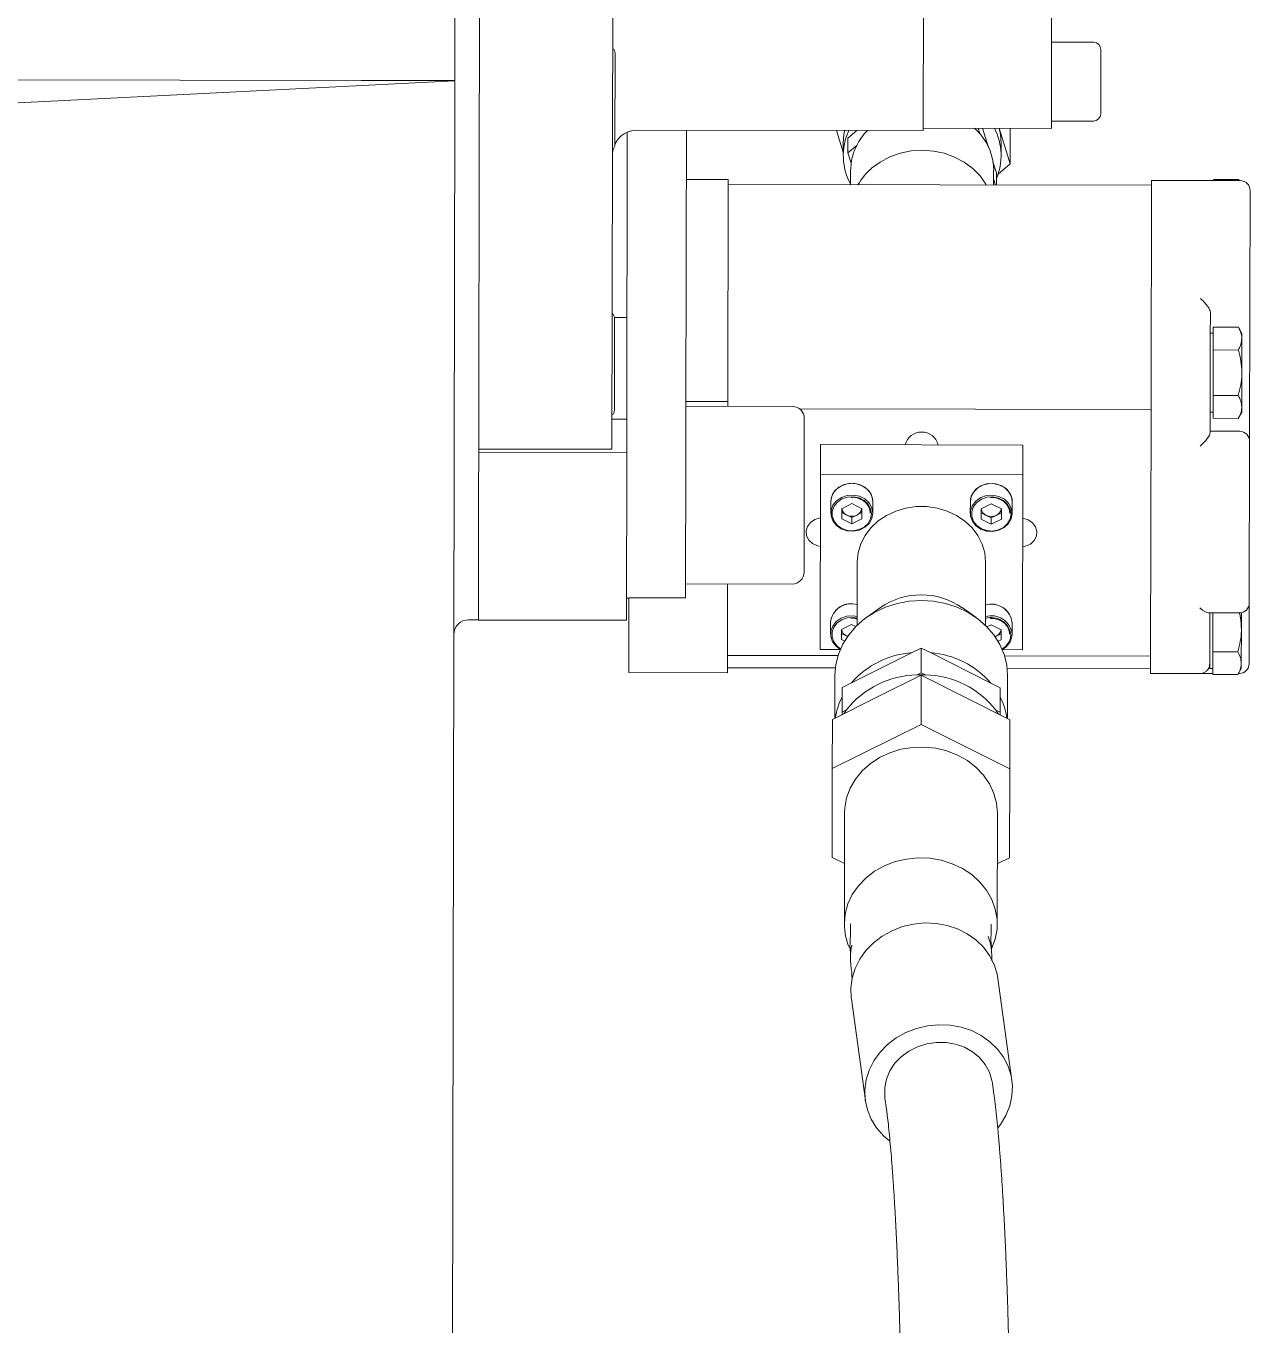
# Model space of a CAD drawing. Extents: x 766778 to 845620, y 133762 to 209800.
# Drawn here: x 788442.4 to 788690.6, y 190081.8 to 190345.3 of the extents above; entities that cross this region are included whole.
import ezdxf

# ---------------------------------------------------------------- set-up
doc = ezdxf.new("R2010")
doc.units = 0
doc.header["$MEASUREMENT"] = 0
doc.layers.get('0').update_dxf_attribs({"color": 1, "linetype": 'CONTINUOUS'})

# ---------------------------------------------------------------- blocks, each defined once
blk = doc.blocks.new('fifui')
at = {"color": 252, "linetype": 'Continuous', "lineweight": 5}
for p, q in [((405280.09, -8502.53), (405280.09, -8749.87)), ((405343.09, -8565.14), (405343.09, -8685.14)), ((405369.09, -8565.64), (405369.09, -8684.64)), ((405248.09, -8625.14), (405248.09, -8675.14)), ((405253.09, -8625.14), (405253.09, -8773.76)), ((405377.59, -8667.14), (405369.09, -8667.14)), ((405280.59, -8669.54), (405280.59, -8688.14)), ((405379.09, -8668.64), (405379.09, -8681.64)), ((405058.09, -8685.14), (405248.09, -8675.18)), ((405153.5, -8675.14), (405229.14, -8675.14)), ((405248.09, -8675.14), (405229.14, -8675.14)), ((405248.09, -8675.14), (405248.09, -8675.18)), ((405248.09, -8679.93), (405248.09, -8989.94)), ((405369.09, -8683.14), (405377.59, -8683.14)), ((405283.09, -8685.56), (405283.09, -8706.53)), ((405285.09, -8685.14), (405343.09, -8685.14)), ((405295.09, -8708.93), (405295.09, -8685.14)), ((405326.89, -8689.52), (405325.54, -8685.14)), ((405326.89, -8687.69), (405327.03, -8685.88)), ((405327.03, -8685.88), (405327.17, -8685.14)), ((405329.64, -8685.14), (405327.84, -8686.7)), ((405343.09, -8684.64), (405369.09, -8684.64)), ((405354.56, -8685.73), (405354.23, -8684.64)), ((405356.35, -8688.51), (405355.15, -8684.64)), ((405358.5, -8684.64), (405358.76, -8685.88)), ((405358.51, -8684.64), (405360.74, -8691.84)), ((405358.76, -8685.88), (405358.89, -8687.69)), ((405360.74, -8684.64), (405360.74, -8691.84)), ((405326.89, -8687.69), (405326.89, -8690.19)), ((405327.84, -8689.69), (405327.84, -8686.7)), ((405329.61, -8688.16), (405327.84, -8689.69)), ((405358.89, -8690.19), (405358.89, -8687.69)), ((405280.09, -8690.14), (405280.19, -8689.16)), ((405280.19, -8689.16), (405280.23, -8689)), ((405327.84, -8689.69), (405328.48, -8691.79)), ((405334.37, -8691.52), (405336.31, -8690.49)), ((405336.31, -8690.49), (405338.41, -8689.73)), ((405338.41, -8689.73), (405340.63, -8689.27)), ((405340.63, -8689.27), (405342.89, -8689.12)), ((405342.89, -8689.12), (405345.16, -8689.27)), ((405345.16, -8689.27), (405347.38, -8689.73)), ((405347.38, -8689.73), (405349.48, -8690.49)), ((405349.48, -8690.49), (405351.42, -8691.52)), ((405328.4, -8692.96), (405328.39, -8693.19)), ((405328.39, -8693.19), (405328.39, -8696.14)), ((405328.48, -8691.79), (405328.4, -8692.96)), ((405332.64, -8692.8), (405334.37, -8691.52)), ((405351.42, -8691.52), (405353.15, -8692.8)), ((405353.15, -8692.8), (405354.63, -8694.3)), ((405357.95, -8693.69), (405357.25, -8691.42)), ((405357.39, -8696.14), (405357.39, -8693.19)), ((405357.95, -8696.14), (405357.95, -8693.69)), ((405360.74, -8691.84), (405358.29, -8693.96)), ((405303.59, -8695.14), (405295.09, -8695.14)), ((405303.59, -8695.14), (405303.59, -8740.14)), ((405389.39, -8696.14), (405303.59, -8696.14)), ((405354.63, -8694.3), (405355.81, -8695.98)), ((405355.81, -8695.98), (405355.91, -8696.14)), ((405357.78, -8696.14), (405357.39, -8694.88)), ((405399.39, -8695.14), (405389.39, -8695.14)), ((405389.39, -8695.14), (405389.39, -8738.4)), ((405399.55, -8695.14), (405399.39, -8695.14)), ((405407.39, -8695.15), (405399.41, -8695.15)), ((405399.62, -8695.15), (405399.55, -8695.14)), ((405401.99, -8695.15), (405401.99, -8694.93)), ((405401.99, -8694.93), (405407.08, -8694.93)), ((405407.21, -8695.15), (405407.08, -8694.93)), ((405407.08, -8694.93), (405407.18, -8695.19)), ((405407.39, -8695.15), (405407.39, -8695.15)), ((405409.39, -8697.15), (405409.39, -8720.13)), ((405283.09, -8706.53), (405283.09, -8723.16)), ((405295.09, -8745.4), (405295.09, -8708.93)), ((405409.39, -8720.13), (405409.39, -8748)), ((405401.39, -8721.86), (405401.39, -8726.91)), ((405280.58, -8723.16), (405283.09, -8723.16)), ((405280.59, -8723.34), (405280.59, -8741.94)), ((405283.09, -8726.85), (405283.09, -8723.16)), ((405401.99, -8727.2), (405401.99, -8724.9)), ((405401.99, -8724.9), (405407.08, -8724.9)), ((405407.79, -8726.13), (405407.08, -8724.9)), ((405283.09, -8743.75), (405283.09, -8726.85)), ((405401.99, -8726.13), (405401.39, -8726.13)), ((405401.39, -8727.2), (405401.39, -8726.91)), ((405401.39, -8738.67), (405401.39, -8727.2)), ((405401.99, -8729.51), (405401.99, -8727.2)), ((405407.79, -8727.2), (405407.79, -8726.13)), ((405407.79, -8734.13), (405407.79, -8727.2)), ((405401.99, -8734.13), (405401.99, -8729.51)), ((405401.99, -8729.51), (405407.08, -8729.51)), ((405401.99, -8738.75), (405401.99, -8734.13)), ((405407.79, -8741.06), (405407.79, -8734.13)), ((405389.39, -8740.32), (405389.39, -8738.4)), ((405401.39, -8740.57), (405401.39, -8738.67)), ((405303.59, -8740.14), (405295.09, -8740.14)), ((405316.69, -8741.13), (405295.09, -8741.13)), ((405303.59, -8740.14), (405303.59, -8740.42)), ((405303.59, -8741.13), (405303.59, -8740.42)), ((405303.59, -8740.42), (405303.59, -8740.42)), ((405389.39, -8740.32), (405389.39, -8740.42)), ((405389.39, -8741.62), (405389.39, -8740.42)), ((405401.39, -8740.57), (405401.39, -8746.27)), ((405401.99, -8738.75), (405407.08, -8738.75)), ((405401.99, -8741.06), (405401.99, -8738.75)), ((405401.99, -8743.37), (405401.99, -8741.06)), ((405407.79, -8741.06), (405407.79, -8742.13)), ((405283.09, -8743.75), (405280.09, -8743.75)), ((405283.09, -8743.75), (405283.09, -8750.51)), ((405389.39, -8741.62), (405318.15, -8741.62)), ((405319.09, -8743.53), (405319.09, -8774.73)), ((405389.39, -8741.62), (405389.39, -8791.62)), ((405401.39, -8742.13), (405401.99, -8742.13)), ((405401.99, -8743.37), (405407.08, -8743.37)), ((405407.08, -8743.37), (405407.79, -8742.13)), ((405295.09, -8745.4), (405295.09, -8753.12)), ((405407.39, -8746), (405401.39, -8746)), ((405322.39, -8748.86), (405322.39, -8754.85)), ((405322.39, -8748.86), (405363.39, -8748.86)), ((405363.39, -8748.86), (405363.39, -8754.85)), ((405409.39, -8748), (405409.39, -8780.84)), ((405280.09, -8749.87), (405253.09, -8749.87)), ((405283.09, -8750.51), (405253.09, -8750.51)), ((405283.09, -8750.51), (405283.09, -8784.52)), ((405295.09, -8753.12), (405295.09, -8776.82)), ((405322.39, -8754.85), (405363.39, -8754.85)), ((405322.39, -8790.37), (405322.39, -8754.85)), ((405327.2, -8756.93), (405326.1, -8757.48)), ((405327.81, -8756.77), (405326.63, -8757.17)), ((405328.43, -8756.69), (405327.2, -8756.93)), ((405329.07, -8756.69), (405327.81, -8756.77)), ((405329.7, -8756.77), (405328.43, -8756.69)), ((405330.3, -8756.93), (405329.07, -8756.69)), ((405330.88, -8757.17), (405329.7, -8756.77)), ((405331.4, -8757.48), (405330.3, -8756.93)), ((405355.48, -8756.93), (405354.39, -8757.48)), ((405356.09, -8756.77), (405354.91, -8757.17)), ((405356.72, -8756.69), (405355.48, -8756.93)), ((405357.35, -8756.69), (405356.09, -8756.77)), ((405357.98, -8756.77), (405356.72, -8756.69)), ((405358.59, -8756.93), (405357.35, -8756.69)), ((405359.16, -8757.17), (405357.98, -8756.77)), ((405359.69, -8757.48), (405358.59, -8756.93)), ((405363.39, -8754.85), (405363.39, -8790.37)), ((405324.69, -8759.27), (405324.5, -8760.36)), ((405324.92, -8758.76), (405324.55, -8759.81)), ((405325.24, -8758.29), (405324.69, -8759.27)), ((405325.64, -8757.85), (405324.92, -8758.76)), ((405326.1, -8757.48), (405325.24, -8758.29)), ((405326.63, -8757.17), (405325.64, -8757.85)), ((405325.64, -8760.23), (405326.63, -8759.54)), ((405326.63, -8759.54), (405327.81, -8759.14)), ((405327.86, -8759.48), (405326.75, -8759.86)), ((405327.81, -8759.14), (405329.07, -8759.06)), ((405329.05, -8759.4), (405327.86, -8759.48)), ((405330.21, -8759.63), (405329.05, -8759.4)), ((405329.07, -8759.06), (405330.3, -8759.3)), ((405331.25, -8760.15), (405330.21, -8759.63)), ((405330.3, -8759.3), (405331.4, -8759.85)), ((405331.87, -8757.85), (405330.88, -8757.17)), ((405332.26, -8758.29), (405331.4, -8757.48)), ((405332.58, -8758.76), (405331.87, -8757.85)), ((405332.81, -8759.27), (405332.26, -8758.29)), ((405332.95, -8759.81), (405332.58, -8758.76)), ((405333, -8760.36), (405332.81, -8759.27)), ((405352.98, -8759.27), (405352.79, -8760.36)), ((405353.21, -8758.76), (405352.83, -8759.81)), ((405353.53, -8758.29), (405352.98, -8759.27)), ((405353.92, -8757.85), (405353.21, -8758.76)), ((405354.39, -8757.48), (405353.53, -8758.29)), ((405354.91, -8757.17), (405353.92, -8757.85)), ((405353.92, -8760.23), (405354.91, -8759.54)), ((405354.91, -8759.54), (405356.09, -8759.14)), ((405356.15, -8759.48), (405355.04, -8759.86)), ((405356.09, -8759.14), (405357.35, -8759.06)), ((405357.34, -8759.4), (405356.15, -8759.48)), ((405358.5, -8759.63), (405357.34, -8759.4)), ((405357.35, -8759.06), (405358.59, -8759.3)), ((405359.53, -8760.15), (405358.5, -8759.63)), ((405358.59, -8759.3), (405359.69, -8759.85)), ((405360.15, -8757.85), (405359.16, -8757.17)), ((405360.55, -8758.29), (405359.69, -8757.48)), ((405360.87, -8758.76), (405360.15, -8757.85)), ((405361.1, -8759.27), (405360.55, -8758.29)), ((405361.24, -8759.81), (405360.87, -8758.76)), ((405361.29, -8760.36), (405361.1, -8759.27)), ((405324.55, -8759.81), (405324.5, -8760.36)), ((405324.5, -8760.36), (405324.5, -8762.73)), ((405324.5, -8760.36), (405324.5, -8760.36)), ((405324.55, -8762.18), (405324.92, -8761.13)), ((405324.55, -8763.28), (405324.55, -8762.18)), ((405325.15, -8761.35), (405324.8, -8762.34)), ((405324.8, -8762.34), (405324.8, -8763.37)), ((405324.92, -8761.13), (405325.64, -8760.23)), ((405325.82, -8760.5), (405325.15, -8761.35)), ((405326.75, -8759.86), (405325.82, -8760.5)), ((405328.75, -8760.81), (405326.71, -8761.84)), ((405326.71, -8761.84), (405326.71, -8763.88)), ((405328.75, -8760.81), (405330.79, -8761.84)), ((405330.79, -8763.88), (405330.79, -8761.84)), ((405332.06, -8760.9), (405331.25, -8760.15)), ((405331.4, -8759.85), (405332.26, -8760.66)), ((405332.57, -8761.84), (405332.06, -8760.9)), ((405332.26, -8760.66), (405332.81, -8761.65)), ((405332.75, -8762.86), (405332.57, -8761.84)), ((405332.81, -8761.65), (405333, -8762.73)), ((405333, -8760.36), (405332.95, -8759.81)), ((405333, -8762.73), (405333, -8760.36)), ((405335.78, -8763.18), (405337.67, -8762.3)), ((405337.67, -8762.3), (405339.7, -8761.69)), ((405339.7, -8761.69), (405341.82, -8761.39)), ((405341.82, -8761.39), (405343.97, -8761.39)), ((405343.97, -8761.39), (405346.09, -8761.69)), ((405346.09, -8761.69), (405348.12, -8762.3)), ((405348.12, -8762.3), (405350, -8763.18)), ((405352.83, -8759.81), (405352.79, -8760.36)), ((405352.79, -8760.36), (405352.79, -8762.73)), ((405352.79, -8760.36), (405352.79, -8760.36)), ((405352.83, -8762.18), (405353.21, -8761.13)), ((405352.83, -8763.28), (405352.83, -8762.18)), ((405353.43, -8761.35), (405353.08, -8762.34)), ((405353.08, -8762.34), (405353.08, -8763.37)), ((405353.21, -8761.13), (405353.92, -8760.23)), ((405354.1, -8760.5), (405353.43, -8761.35)), ((405355.04, -8759.86), (405354.1, -8760.5)), ((405357.04, -8760.81), (405354.99, -8761.84)), ((405354.99, -8761.84), (405354.99, -8763.88)), ((405357.04, -8760.81), (405359.08, -8761.84)), ((405359.08, -8763.88), (405359.08, -8761.84)), ((405360.34, -8760.9), (405359.53, -8760.15)), ((405359.69, -8759.85), (405360.55, -8760.66)), ((405360.86, -8761.84), (405360.34, -8760.9)), ((405360.55, -8760.66), (405361.1, -8761.65)), ((405361.04, -8762.86), (405360.86, -8761.84)), ((405361.1, -8761.65), (405361.29, -8762.73)), ((405361.29, -8760.36), (405361.24, -8759.81)), ((405361.29, -8762.73), (405361.29, -8760.36)), ((405320.39, -8764.62), (405319.78, -8765.43)), ((405321.28, -8764.03), (405320.39, -8764.62)), ((405322.33, -8763.71), (405321.28, -8764.03)), ((405322.39, -8763.7), (405322.33, -8763.71)), ((405324.92, -8764.33), (405324.55, -8763.28)), ((405324.8, -8763.37), (405325.15, -8764.36)), ((405325.64, -8765.24), (405324.92, -8764.33)), ((405325.15, -8764.36), (405325.82, -8765.21)), ((405327.73, -8763.14), (405326.71, -8762.63)), ((405328.75, -8764.9), (405326.71, -8763.88)), ((405328.75, -8763.65), (405327.73, -8763.14)), ((405329.77, -8763.14), (405328.75, -8763.65)), ((405328.75, -8763.65), (405328.75, -8764.9)), ((405330.79, -8763.88), (405328.75, -8764.9)), ((405330.79, -8762.63), (405329.77, -8763.14)), ((405331.25, -8765.57), (405332.06, -8764.81)), ((405332.26, -8764.81), (405331.4, -8765.61)), ((405332.06, -8764.81), (405332.57, -8763.88)), ((405332.81, -8763.82), (405332.26, -8764.81)), ((405332.57, -8763.88), (405332.75, -8762.86)), ((405332.64, -8765.69), (405334.09, -8764.32)), ((405333, -8762.73), (405332.81, -8763.82)), ((405334.09, -8764.32), (405335.78, -8763.18)), ((405350, -8763.18), (405351.7, -8764.32)), ((405351.7, -8764.32), (405353.15, -8765.69)), ((405353.21, -8764.33), (405352.83, -8763.28)), ((405353.08, -8763.37), (405353.43, -8764.36)), ((405353.92, -8765.24), (405353.21, -8764.33)), ((405353.43, -8764.36), (405354.1, -8765.21)), ((405356.02, -8763.14), (405354.99, -8762.63)), ((405357.04, -8764.9), (405354.99, -8763.88)), ((405357.04, -8763.65), (405356.02, -8763.14)), ((405358.06, -8763.14), (405357.04, -8763.65)), ((405357.04, -8763.65), (405357.04, -8764.9)), ((405359.08, -8763.88), (405357.04, -8764.9)), ((405359.08, -8762.63), (405358.06, -8763.14)), ((405359.53, -8765.57), (405360.34, -8764.81)), ((405360.55, -8764.81), (405359.69, -8765.61)), ((405360.34, -8764.81), (405360.86, -8763.88)), ((405361.1, -8763.82), (405360.55, -8764.81)), ((405360.86, -8763.88), (405361.04, -8762.86)), ((405361.29, -8762.73), (405361.1, -8763.82)), ((405363.45, -8763.71), (405363.39, -8763.7)), ((405364.51, -8764.03), (405363.45, -8763.71)), ((405365.4, -8764.62), (405364.51, -8764.03)), ((405366.01, -8765.43), (405365.4, -8764.62)), ((405319.78, -8765.43), (405319.51, -8766.37)), ((405319.51, -8766.37), (405319.6, -8767.34)), ((405319.6, -8767.34), (405320.05, -8768.23)), ((405326.63, -8765.92), (405325.64, -8765.24)), ((405325.82, -8765.21), (405326.75, -8765.86)), ((405327.81, -8766.32), (405326.63, -8765.92)), ((405326.75, -8765.86), (405327.86, -8766.24)), ((405329.07, -8766.4), (405327.81, -8766.32)), ((405327.86, -8766.24), (405329.05, -8766.31)), ((405329.05, -8766.31), (405330.21, -8766.08)), ((405330.3, -8766.16), (405329.07, -8766.4)), ((405330.21, -8766.08), (405331.25, -8765.57)), ((405331.4, -8765.61), (405330.3, -8766.16)), ((405330.6, -8768.95), (405331.46, -8767.25)), ((405331.46, -8767.25), (405332.64, -8765.69)), ((405353.15, -8765.69), (405354.33, -8767.25)), ((405354.91, -8765.92), (405353.92, -8765.24)), ((405354.1, -8765.21), (405355.04, -8765.86)), ((405354.33, -8767.25), (405355.19, -8768.95)), ((405356.09, -8766.32), (405354.91, -8765.92)), ((405355.04, -8765.86), (405356.15, -8766.24)), ((405357.35, -8766.4), (405356.09, -8766.32)), ((405356.15, -8766.24), (405357.34, -8766.31)), ((405357.34, -8766.31), (405358.5, -8766.08)), ((405358.59, -8766.16), (405357.35, -8766.4)), ((405358.5, -8766.08), (405359.53, -8765.57)), ((405359.69, -8765.61), (405358.59, -8766.16)), ((405365.74, -8768.23), (405366.19, -8767.34)), ((405366.28, -8766.37), (405366.01, -8765.43)), ((405366.19, -8767.34), (405366.28, -8766.37)), ((405320.05, -8768.23), (405320.81, -8768.94)), ((405320.81, -8768.94), (405321.79, -8769.4)), ((405321.79, -8769.4), (405322.39, -8769.53)), ((405330.07, -8770.76), (405330.6, -8768.95)), ((405355.19, -8768.95), (405355.72, -8770.76)), ((405363.39, -8769.53), (405364, -8769.4)), ((405364, -8769.4), (405364.98, -8768.94)), ((405364.98, -8768.94), (405365.74, -8768.23)), ((405329.89, -8772.61), (405330.07, -8770.76)), ((405329.89, -8772.61), (405329.89, -8785.44)), ((405355.72, -8770.76), (405355.89, -8772.61)), ((405355.89, -8785.44), (405355.89, -8772.61)), ((405253.09, -8773.76), (405253.09, -8777.5)), ((405253.09, -8784.52), (405253.09, -8777.5)), ((405295.09, -8776.82), (405295.09, -8779.87)), ((405295.09, -8777.13), (405316.69, -8777.13)), ((405303.59, -8777.13), (405303.59, -8791.62)), ((405283.09, -8780.05), (405283.59, -8780.05)), ((405283.59, -8779.97), (405295.09, -8779.97)), ((405283.59, -8779.97), (405283.59, -8789.26)), ((405295.09, -8779.97), (405295.09, -8779.87)), ((405340.4, -8780.58), (405337.96, -8781.04)), ((405342.89, -8780.43), (405340.4, -8780.58)), ((405345.38, -8780.58), (405342.89, -8780.43)), ((405347.82, -8781.04), (405345.38, -8780.58)), ((405409.39, -8780.84), (405409.39, -8793.12)), ((405333.43, -8782.83), (405331.43, -8784.13)), ((405334.6, -8781.86), (405331.77, -8783.88)), ((405335.62, -8781.8), (405333.43, -8782.83)), ((405337.96, -8781.04), (405335.62, -8781.8)), ((405350.16, -8781.8), (405347.82, -8781.04)), ((405352.36, -8782.83), (405350.16, -8781.8)), ((405354.01, -8783.88), (405351.19, -8781.86)), ((405354.35, -8784.13), (405352.36, -8782.83)), ((405401.13, -8782.84), (405407.39, -8782.84)), ((405401.39, -8782.84), (405401.39, -8788.26)), ((405401.99, -8786.11), (405401.99, -8782.84)), ((405407.79, -8786.11), (405407.79, -8782.8)), ((405251.09, -8784.52), (405253.09, -8784.52)), ((405283.09, -8784.52), (405253.09, -8784.52)), ((405253.09, -8784.55), (405253.09, -8784.52)), ((405283.09, -8784.55), (405253.09, -8784.55)), ((405283.09, -8784.52), (405283.09, -8784.55)), ((405324.5, -8784.86), (405324.5, -8787.23)), ((405324.55, -8786.69), (405324.92, -8785.64)), ((405325.15, -8785.86), (405324.8, -8786.84)), ((405324.92, -8785.64), (405325.64, -8784.73)), ((405325.82, -8785), (405325.15, -8785.86)), ((405325.64, -8784.73), (405326.63, -8784.05)), ((405326.75, -8784.36), (405325.82, -8785)), ((405326.63, -8784.05), (405327.81, -8783.65)), ((405328.75, -8785.32), (405326.71, -8786.34)), ((405327.86, -8783.98), (405326.75, -8784.36)), ((405327.81, -8783.65), (405329.07, -8783.56)), ((405329.05, -8783.9), (405327.86, -8783.98)), ((405329.67, -8785.66), (405328.17, -8787.39)), ((405328.75, -8785.32), (405329.59, -8785.74)), ((405329.89, -8784.04), (405329.05, -8783.9)), ((405329.07, -8783.56), (405329.89, -8783.69)), ((405331.43, -8784.13), (405329.67, -8785.66)), ((405356.12, -8785.66), (405354.35, -8784.13)), ((405357.62, -8787.39), (405356.12, -8785.66)), ((405357.04, -8785.32), (405356.2, -8785.74)), ((405357.04, -8785.32), (405359.08, -8786.34)), ((405361.29, -8787.23), (405361.29, -8784.86)), ((405401.99, -8790.73), (405401.99, -8786.11)), ((405407.79, -8793.04), (405407.79, -8786.11)), ((405324.55, -8787.78), (405324.55, -8786.69)), ((405324.92, -8788.83), (405324.55, -8787.78)), ((405324.8, -8786.84), (405324.8, -8787.88)), ((405324.8, -8787.88), (405325.15, -8788.86)), ((405326.71, -8786.34), (405326.71, -8788.38)), ((405327.73, -8787.64), (405326.71, -8787.13)), ((405327.31, -8788.68), (405326.71, -8788.38)), ((405328.17, -8787.39), (405326.98, -8789.29)), ((405327.92, -8787.74), (405327.73, -8787.64)), ((405327.73, -8787.64), (405327.93, -8787.73)), ((405358.81, -8789.29), (405357.62, -8787.39)), ((405357.86, -8787.73), (405358.06, -8787.64)), ((405358.06, -8787.64), (405357.87, -8787.74)), ((405359.08, -8787.13), (405358.06, -8787.64)), ((405359.08, -8788.38), (405358.47, -8788.68)), ((405359.08, -8788.38), (405359.08, -8786.34)), ((405401.39, -8789.54), (405401.39, -8788.26)), ((405283.59, -8791.39), (405283.59, -8789.26)), ((405283.59, -8791.39), (405283.59, -8795.14)), ((405326.46, -8790.37), (405322.39, -8790.37)), ((405325.64, -8789.74), (405324.92, -8788.83)), ((405325.15, -8788.86), (405325.82, -8789.72)), ((405326.1, -8791.32), (405325.57, -8793.43)), ((405326.41, -8790.31), (405325.64, -8789.74)), ((405325.82, -8789.72), (405326.52, -8790.24)), ((405326.98, -8789.29), (405326.1, -8791.32)), ((405328.76, -8797.14), (405341.03, -8791)), ((405341.03, -8791), (405342.89, -8790.07)), ((405342.89, -8790.07), (405342.89, -8795.07)), ((405342.89, -8790.07), (405344.76, -8791)), ((405344.76, -8791), (405357.03, -8797.14)), ((405359.69, -8791.32), (405358.81, -8789.29)), ((405363.39, -8790.37), (405359.33, -8790.37)), ((405360.22, -8793.43), (405359.69, -8791.32)), ((405401.39, -8794.11), (405401.39, -8789.54)), ((405401.99, -8790.73), (405407.08, -8790.73)), ((405401.99, -8793.04), (405401.99, -8790.73)), ((405326.01, -8791.62), (405303.59, -8791.62)), ((405303.59, -8791.62), (405303.59, -8795.14)), ((405325.57, -8793.43), (405325.39, -8795.59)), ((405389.39, -8791.62), (405359.78, -8791.62)), ((405360.39, -8795.59), (405360.22, -8793.43)), ((405389.39, -8791.62), (405389.39, -8795.14)), ((405401.99, -8795.35), (405401.99, -8793.04)), ((405407.79, -8793.04), (405407.79, -8794.11)), ((405283.59, -8795.14), (405303.59, -8795.14)), ((405303.59, -8794.14), (405325.47, -8794.14)), ((405325.39, -8795.59), (405325.39, -8804.32)), ((405342.89, -8795.56), (405333.89, -8800.07)), ((405342.04, -8795.5), (405342.89, -8795.07)), ((405342.89, -8795.07), (405343.75, -8795.5)), ((405342.89, -8805.55), (405342.89, -8795.56)), ((405351.89, -8800.07), (405342.89, -8795.56)), ((405360.31, -8794.14), (405389.39, -8794.14)), ((405360.39, -8804.32), (405360.39, -8795.59)), ((405389.39, -8795.14), (405399.39, -8795.14)), ((405399.62, -8795.12), (405401.99, -8795.12)), ((405401.39, -8794.11), (405401.99, -8794.11)), ((405401.99, -8795.35), (405407.08, -8795.35)), ((405407.08, -8795.35), (405407.79, -8794.11)), ((405407.39, -8795.12), (405407.39, -8795.12)), ((405326.89, -8798.08), (405328.76, -8797.14)), ((405326.89, -8798.08), (405326.89, -8803.07)), ((405357.03, -8797.14), (405358.89, -8798.08)), ((405358.89, -8798.08), (405358.89, -8803.07)), ((405333.89, -8800.07), (405324.89, -8804.57)), ((405360.89, -8804.57), (405351.89, -8800.07)), ((405324.89, -8814.56), (405324.89, -8804.57)), ((405326.89, -8803.07), (405327.75, -8802.64)), ((405326.89, -8803.57), (405326.89, -8803.07)), ((405358.04, -8802.64), (405358.89, -8803.07)), ((405358.89, -8803.07), (405358.89, -8803.57)), ((405360.89, -8814.56), (405360.89, -8804.57)), ((405342.89, -8805.55), (405324.89, -8814.56)), ((405360.89, -8814.56), (405342.89, -8805.55)), ((405334.47, -8812.29), (405332.58, -8813.54)), ((405336.55, -8811.31), (405334.47, -8812.29)), ((405338.79, -8810.61), (405336.55, -8811.31)), ((405341.12, -8810.22), (405338.79, -8810.61)), ((405343.49, -8810.14), (405341.12, -8810.22)), ((405345.85, -8810.38), (405343.49, -8810.14)), ((405348.13, -8810.92), (405345.85, -8810.38)), ((405350.3, -8811.76), (405348.13, -8810.92)), ((405352.29, -8812.88), (405350.3, -8811.76)), ((405324.89, -8814.56), (405324.89, -8832.56)), ((405330.94, -8815.02), (405329.57, -8816.7)), ((405332.58, -8813.54), (405330.94, -8815.02)), ((405354.06, -8814.25), (405352.29, -8812.88)), ((405355.57, -8815.84), (405354.06, -8814.25)), ((405360.89, -8832.56), (405360.89, -8814.56)), ((405329.57, -8816.7), (405328.52, -8818.54)), ((405356.78, -8817.6), (405355.57, -8815.84)), ((405357.67, -8819.51), (405356.78, -8817.6)), ((405328.52, -8818.54), (405327.8, -8820.5)), ((405358.21, -8821.51), (405357.67, -8819.51)), ((405327.44, -8822.53), (405327.39, -8823.56)), ((405327.8, -8820.5), (405327.44, -8822.53)), ((405358.39, -8823.56), (405358.21, -8821.51)), ((405327.39, -8823.56), (405327.39, -8846.04)), ((405358.39, -8846.04), (405358.39, -8823.56)), ((405324.89, -8832.56), (405327.39, -8833.81)), ((405337.66, -8833.4), (405335.49, -8834.24)), ((405339.94, -8832.86), (405337.66, -8833.4)), ((405342.3, -8832.62), (405339.94, -8832.86)), ((405344.67, -8832.7), (405342.3, -8832.62)), ((405347, -8833.09), (405344.67, -8832.7)), ((405349.23, -8833.79), (405347, -8833.09)), ((405358.39, -8833.81), (405360.89, -8832.56)), ((405333.5, -8835.36), (405331.73, -8836.73)), ((405335.49, -8834.24), (405333.5, -8835.36)), ((405351.32, -8834.77), (405349.23, -8833.79)), ((405353.21, -8836.01), (405351.32, -8834.77)), ((405354.85, -8837.5), (405353.21, -8836.01)), ((405330.22, -8838.31), (405329, -8840.08)), ((405331.73, -8836.73), (405330.22, -8838.31)), ((405356.22, -8839.18), (405354.85, -8837.5)), ((405329, -8840.08), (405328.12, -8841.99)), ((405357.27, -8841.02), (405356.22, -8839.18)), ((405357.99, -8842.98), (405357.27, -8841.02)), ((405327.58, -8843.99), (405327.39, -8846.04)), ((405328.12, -8841.99), (405327.58, -8843.99)), ((405358.35, -8845.01), (405357.99, -8842.98)), ((405327.39, -8846.04), (405327.39, -8846.04)), ((405328.61, -8846.04), (405328.61, -8846.54)), ((405337.06, -8847.4), (405339.18, -8846.58)), ((405339.18, -8846.58), (405341.41, -8846.05)), ((405341.41, -8846.05), (405343.7, -8845.82)), ((405343.7, -8845.82), (405345.98, -8845.91)), ((405345.98, -8845.91), (405348.21, -8846.31)), ((405348.21, -8846.31), (405350.34, -8847.01)), ((405357.18, -8846.54), (405357.18, -8846.04)), ((405358.35, -8847.07), (405358.35, -8845.01)), ((405333.32, -8849.85), (405335.09, -8848.5)), ((405335.09, -8848.5), (405337.06, -8847.4)), ((405350.34, -8847.01), (405352.31, -8847.99)), ((405352.31, -8847.99), (405354.08, -8849.24)), ((405354.08, -8849.24), (405355.6, -8850.72)), ((405357.27, -8851.06), (405357.99, -8849.1)), ((405357.99, -8849.1), (405358.35, -8847.07)), ((405330.55, -8853.17), (405331.79, -8851.42)), ((405331.79, -8851.42), (405333.32, -8849.85)), ((405355.6, -8850.72), (405356.85, -8852.39)), ((405357.27, -8851.06), (405357.27, -8851.06)), ((405329.61, -8855.06), (405330.55, -8853.17)), ((405356.85, -8852.39), (405357.79, -8854.23)), ((405357.79, -8854.23), (405358.39, -8856.17)), ((405328.74, -8859.07), (405329, -8857.04)), ((405329, -8857.04), (405329.61, -8855.06)), ((405358.39, -8856.17), (405358.55, -8857.07)), ((405361.43, -8877.71), (405358.55, -8857.07)), ((405328.83, -8861.11), (405328.74, -8859.07)), ((405328.84, -8861.22), (405328.83, -8861.11)), ((405328.84, -8861.22), (405331.72, -8881.86)), ((405339.93, -8868.04), (405342.06, -8867.22)), ((405342.06, -8867.22), (405344.29, -8866.69)), ((405344.29, -8866.69), (405346.58, -8866.46)), ((405346.58, -8866.46), (405348.86, -8866.55)), ((405348.86, -8866.55), (405351.09, -8866.95)), ((405351.09, -8866.95), (405353.22, -8867.65)), ((405353.22, -8867.65), (405355.19, -8868.63)), ((405336.2, -8870.49), (405337.96, -8869.14)), ((405337.96, -8869.14), (405339.93, -8868.04)), ((405342.26, -8870.93), (405344.13, -8870.33)), ((405344.13, -8870.33), (405346.08, -8870.04)), ((405346.08, -8870.04), (405348.05, -8870.06)), ((405348.05, -8870.06), (405349.97, -8870.39)), ((405349.97, -8870.39), (405351.78, -8871.03)), ((405355.19, -8868.63), (405356.96, -8869.88)), ((405356.96, -8869.88), (405358.48, -8871.36)), ((405333.43, -8873.81), (405334.67, -8872.06)), ((405334.67, -8872.06), (405336.2, -8870.49)), ((405337.7, -8874.3), (405338.99, -8872.95)), ((405338.99, -8872.95), (405340.53, -8871.81)), ((405340.53, -8871.81), (405342.26, -8870.93)), ((405351.78, -8871.03), (405353.42, -8871.94)), ((405353.42, -8871.94), (405354.84, -8873.11)), ((405358.48, -8871.36), (405359.73, -8873.03)), ((405359.73, -8873.03), (405360.66, -8874.87)), ((405331.88, -8877.68), (405332.49, -8875.7)), ((405332.49, -8875.7), (405333.43, -8873.81)), ((405336.69, -8875.84), (405337.7, -8874.3)), ((405354.84, -8873.11), (405356, -8874.5)), ((405356, -8874.5), (405356.85, -8876.05)), ((405360.66, -8874.87), (405361.27, -8876.81)), ((405331.62, -8879.71), (405331.88, -8877.68)), ((405335.64, -8879.23), (405335.99, -8877.5)), ((405335.99, -8877.5), (405336.69, -8875.84)), ((405356.85, -8876.05), (405357.38, -8877.72)), ((405357.38, -8877.72), (405357.47, -8878.26)), ((405357.79, -8880.56), (405357.47, -8878.26)), ((405361.27, -8876.81), (405361.53, -8878.83)), ((405331.71, -8881.75), (405331.62, -8879.71)), ((405335.64, -8880.98), (405335.64, -8879.23)), ((405335.68, -8881.3), (405335.64, -8880.98)), ((405361.45, -8880.87), (405361.01, -8882.89)), ((405361.53, -8878.83), (405361.45, -8880.87)), ((405332.14, -8883.74), (405331.71, -8881.75)), ((405335.68, -8881.3), (405336, -8883.6)), ((405361.01, -8882.89), (405360.24, -8884.83)), ((405332.92, -8885.64), (405332.14, -8883.74)), ((405334.01, -8887.4), (405332.92, -8885.64)), ((405360.24, -8884.83), (405359.14, -8886.66)), ((405335.4, -8888.98), (405334.01, -8887.4)), ((405359.14, -8886.66), (405358.64, -8887.31)), ((405336.61, -8890.02), (405335.4, -8888.98))]:
    blk.add_line(p, q, dxfattribs=at)
for centre, radius, start, end in [((405377.59, -8668.64), 1.5, 0, 90), ((405279.39, -8669.54), 1.2, 0, 54.3147), ((405377.59, -8681.64), 1.5, 270, 0), ((405285.09, -8690.14), 5, 90, 154.1581), ((405339.13, -8690.2), 12.23, 155.5652, 209.0756), ((405340.75, -8693.83), 12.5, 135.9439, 153.025), ((405344.52, -8694.29), 13.19, 40.4367, 47.027), ((405345.86, -8693.3), 11.54, 0.5733, 40.9962), ((405346.68, -8690.19), 12.21, 337.3987, 27.0491), ((405279.39, -8688.14), 1.2, 305.6853, 0), ((405339.66, -8693.26), 11.27, 153.1133, 172.5131), ((405340.87, -8702.41), 12.65, 130.5809, 150.2954), ((405407.39, -8697.15), 2, 0, 90), ((405279.39, -8723.34), 1.2, 0, 54.3147), ((405316.69, -8743.53), 2.4, 0, 90), ((405279.39, -8741.94), 1.2, 305.6853, 0), ((405342.89, -8749.74), 3.48, 14.7786, 165.2214), ((405407.39, -8748), 2, 0, 90), ((405328.47, -8761.53), 1.77, 189.5826, 245.3147), ((405329.03, -8761.53), 1.77, 294.6853, 350.4174), ((405356.75, -8761.53), 1.77, 189.5825, 245.3148), ((405357.32, -8761.53), 1.77, 294.6852, 350.4175), ((405328.75, -8761.07), 2.31, 243.7893, 296.2107), ((405357.04, -8761.07), 2.31, 243.7893, 296.2107), ((405316.69, -8774.73), 2.4, 270, 0), ((405342.89, -8793.82), 14.54, 55.2481, 124.7519), ((405407.39, -8780.84), 2, 270, 0), ((405328.59, -8785.2), 4.1, 71.3848, 175.2803), ((405328.63, -8785.26), 4.15, 72.2114, 174.4536), ((405357.12, -8785.32), 4.19, 6.324, 107.0109), ((405357.08, -8785.38), 4.24, 7.0373, 106.2976), ((405357.16, -8787.64), 4.15, 5.5466, 107.7878), ((405251.09, -8787.52), 3, 90, 180), ((405357.08, -8787.85), 3.99, 7.0737, 107.2149), ((405328.47, -8786.04), 1.77, 189.5827, 245.3153), ((405357.32, -8786.04), 1.77, 294.6847, 350.4174), ((405357.62, -8787.24), 3.41, 298.7753, 358.0367), ((405357.66, -8787.11), 3.63, 298.2303, 358.0134), ((405342.43, -8809.15), 18.2, 94.4147, 138.7302), ((405343.35, -8809.15), 18.2, 41.2698, 85.5853), ((405407.39, -8793.12), 2, 270, 0), ((405342.45, -8814.17), 18.68, 91.2621, 141.883), ((405342.89, -8816.24), 20.76, 87.6295, 92.3705), ((405343.34, -8814.17), 18.68, 38.1171, 88.7379), ((405399.39, -8793.14), 2, 270, 305.1643), ((405339, -8806.16), 13.61, 152.7798, 171.9377), ((405346.79, -8806.16), 13.61, 8.0624, 27.2201), ((405340.07, -8811.78), 15.34, 143.4158, 146.8861), ((405345.71, -8811.79), 15.34, 33.1142, 36.5836), ((405339.29, -8846.01), 11.9, 180.14, 204.355)]:
    blk.add_arc(centre, radius, start, end, dxfattribs=at)
for centre, major_axis, start_param, end_param in [((405399.39, -8748), (1.93, 1.93), 4.450872, 6.021668), ((405399.39, -8780.84), (-1.93, 1.93), 1.832313, 2.880076)]:
    blk.add_ellipse(centre, major_axis=major_axis, ratio=0.267647, start_param=start_param, end_param=end_param, dxfattribs=at)
for points, knots in [([(405248.09, -8675.36), (405248.09, -8675.4), (405248.09, -8675.54), (405248.09, -8676.49), (405248.09, -8678), (405248.09, -8679.28), (405248.09, -8679.92), (405248.09, -8679.93)], [0, 0, 0, 0, 0.124166, 0.376293, 0.686365, 0.997907, 1, 1, 1, 1]), ([(405399.39, -8719.09), (405399.4, -8719.09), (405399.63, -8719.3), (405400.1, -8719.75), (405400.71, -8720.47), (405401.12, -8721.09), (405401.35, -8721.55), (405401.38, -8721.76), (405401.39, -8721.86)], [0, 0, 0, 0, 0.0023784, 0.2582807, 0.5262562, 0.7218129, 0.8605684, 1, 1, 1, 1]), ([(405407.08, -8724.9), (405407.38, -8725.49), (405407.76, -8726.26), (405407.79, -8727.04), (405407.79, -8727.2)], [0, 0, 0, 0, 0.785621, 1, 1, 1, 1]), ([(405407.79, -8727.2), (405407.7, -8727.84), (405407.58, -8728.62), (405407.16, -8729.37), (405407.08, -8729.51)], [0, 0, 0, 0, 0.811303, 1, 1, 1, 1]), ([(405407.08, -8729.51), (405407.28, -8730.26), (405407.68, -8731.77), (405407.76, -8733.34), (405407.79, -8734.13)], [0, 0, 0, 0, 0.495459, 1, 1, 1, 1]), ([(405407.79, -8734.13), (405407.79, -8734.24), (405407.79, -8735.07), (405407.63, -8736.63), (405407.26, -8738.04), (405407.08, -8738.75)], [0, 0, 0, 0, 0.070087, 0.530781, 1, 1, 1, 1]), ([(405407.08, -8738.75), (405407.28, -8739.12), (405407.68, -8739.88), (405407.76, -8740.66), (405407.79, -8741.06)], [0, 0, 0, 0, 0.495458, 1, 1, 1, 1]), ([(405407.79, -8741.06), (405407.79, -8741.11), (405407.79, -8741.53), (405407.63, -8742.31), (405407.26, -8743.02), (405407.08, -8743.37)], [0, 0, 0, 0, 0.070086, 0.530783, 1, 1, 1, 1]), ([(405328.6, -8759.55), (405328.76, -8759.54), (405329.27, -8759.49), (405330.14, -8759.71), (405331.1, -8760.16), (405331.85, -8760.85), (405332.34, -8761.67), (405332.49, -8762.32), (405332.5, -8762.67), (405332.5, -8762.73)], [0, 0, 0, 0, 0.077206, 0.256432, 0.435493, 0.614556, 0.793988, 0.966274, 1, 1, 1, 1]), ([(405356.88, -8759.55), (405357.04, -8759.54), (405357.56, -8759.49), (405358.43, -8759.71), (405359.38, -8760.16), (405360.14, -8760.85), (405360.63, -8761.67), (405360.78, -8762.32), (405360.79, -8762.67), (405360.79, -8762.73)], [0, 0, 0, 0, 0.0772056, 0.2564317, 0.4354928, 0.6145556, 0.7939882, 0.9662743, 1, 1, 1, 1]), ([(405407.41, -8782.95), (405407.48, -8783.21), (405407.74, -8784.25), (405407.77, -8785.32), (405407.79, -8786.11)], [0, 0, 0, 0, 0.259012, 1, 1, 1, 1]), ([(405328.6, -8784.06), (405328.76, -8784.04), (405329.2, -8784), (405329.62, -8784.12), (405329.89, -8784.2)], [0, 0, 0, 0, 0.35482, 1, 1, 1, 1]), ([(405356.88, -8784.06), (405357.04, -8784.04), (405357.56, -8784), (405358.43, -8784.21), (405359.38, -8784.67), (405360.14, -8785.35), (405360.63, -8786.17), (405360.78, -8786.83), (405360.79, -8787.18), (405360.79, -8787.23)], [0, 0, 0, 0, 0.077205, 0.256431, 0.435491, 0.614556, 0.793986, 0.966274, 1, 1, 1, 1]), ([(405407.79, -8786.11), (405407.79, -8786.22), (405407.79, -8787.05), (405407.63, -8788.61), (405407.26, -8790.02), (405407.08, -8790.73)], [0, 0, 0, 0, 0.070084, 0.530781, 1, 1, 1, 1]), ([(405407.08, -8790.73), (405407.28, -8791.1), (405407.68, -8791.86), (405407.76, -8792.64), (405407.79, -8793.04)], [0, 0, 0, 0, 0.495457, 1, 1, 1, 1]), ([(405401.39, -8793.13), (405401.38, -8793.31), (405401.35, -8793.67), (405401.12, -8794.19), (405400.84, -8794.58), (405400.6, -8794.71), (405400.53, -8794.74)], [0, 0, 0, 0, 0.248084, 0.494978, 0.842929, 1, 1, 1, 1]), ([(405407.79, -8793.04), (405407.79, -8793.09), (405407.79, -8793.51), (405407.63, -8794.29), (405407.26, -8794.99), (405407.08, -8795.35)], [0, 0, 0, 0, 0.070084, 0.530784, 1, 1, 1, 1]), ([(405328.61, -8846.56), (405328.62, -8846.58), (405328.63, -8846.63), (405328.67, -8847.27), (405328.65, -8848.23), (405328.58, -8849.15), (405328.55, -8849.83), (405328.54, -8850.56), (405328.57, -8851.31), (405328.65, -8851.85), (405328.69, -8852.07)], [0, 0, 0, 0, 0.150177, 0.286874, 0.500715, 0.642997, 0.731328, 0.816875, 0.92482, 1, 1, 1, 1]), ([(405357.21, -8851.27), (405357.21, -8851.21), (405357.24, -8850.79), (405357.21, -8850.3), (405357.16, -8849.7), (405357.1, -8849.16), (405357.13, -8848.45), (405357.17, -8847.52), (405357.18, -8846.89), (405357.18, -8846.54)], [0, 0, 0, 0, 0.029348, 0.194463, 0.318514, 0.484815, 0.702421, 0.837688, 1, 1, 1, 1]), ([(405357.34, -8853.5), (405357.32, -8853.41), (405357.28, -8853.23), (405357.3, -8853.28), (405357.31, -8853.34), (405357.32, -8853.29), (405357.32, -8853.13), (405357.31, -8853.15), (405357.31, -8853.15), (405357.31, -8853.13), (405357.3, -8853.11), (405357.3, -8853.06), (405357.3, -8853), (405357.3, -8852.9), (405357.3, -8852.37), (405357.27, -8851.56), (405357.09, -8850.34), (405356.86, -8849.41), (405356.66, -8848.84), (405356.6, -8848.67), (405356.59, -8848.63), (405356.58, -8848.6), (405356.57, -8848.59), (405356.57, -8848.57), (405356.56, -8848.57), (405356.56, -8848.57), (405356.56, -8848.57)], [0, 0, 0, 0, 0.107764, 0.217927, 0.258138, 0.287429, 0.372179, 0.391609, 0.400633, 0.408533, 0.415739, 0.422847, 0.430509, 0.43929, 0.461674, 0.61724, 0.749207, 0.926127, 0.97613, 0.984636, 0.990845, 0.993176, 0.995101, 0.99678, 0.998447, 1, 1, 1, 1]), ([(405328.94, -8850.34), (405328.94, -8850.34), (405328.93, -8850.34), (405328.93, -8850.35), (405328.92, -8850.38), (405328.91, -8850.42), (405328.89, -8850.51), (405328.85, -8850.68), (405328.77, -8851.12), (405328.68, -8851.82), (405328.64, -8852.73), (405328.66, -8853.49), (405328.7, -8854.04), (405328.75, -8854.59), (405328.82, -8855.22), (405328.94, -8855.95), (405328.95, -8856.21), (405328.93, -8856.57), (405328.98, -8857.02), (405328.99, -8857.14)], [0, 0, 0, 0, 0.004881, 0.012342, 0.016051, 0.019974, 0.029057, 0.047149, 0.071557, 0.16892, 0.272418, 0.359975, 0.401244, 0.445826, 0.552069, 0.652688, 0.813498, 0.950551, 1, 1, 1, 1]), ([(405361.09, -8949.42), (405361.09, -8948.78), (405361.09, -8946.94), (405361.07, -8943.79), (405361.03, -8939.95), (405360.97, -8936.02), (405360.89, -8932.04), (405360.79, -8928.03), (405360.67, -8924), (405360.53, -8919.99), (405360.38, -8916.01), (405360.21, -8912.1), (405360.02, -8908.26), (405359.83, -8904.54), (405359.61, -8900.94), (405359.39, -8897.49), (405359.15, -8894.21), (405358.91, -8891.1), (405358.65, -8888.2), (405358.39, -8885.5), (405358.11, -8883.03), (405357.91, -8881.44), (405357.8, -8880.65), (405357.79, -8880.56)], [0, 0, 0, 0, 0.026578, 0.077253, 0.127864, 0.178416, 0.228928, 0.279415, 0.32989, 0.380364, 0.430848, 0.481351, 0.53189, 0.582478, 0.633138, 0.683895, 0.734785, 0.78586, 0.837197, 0.888917, 0.941222, 0.993096, 1, 1, 1, 1]), ([(405336, -8883.6), (405336.04, -8883.89), (405336.15, -8884.68), (405336.34, -8886.22), (405336.56, -8888.29), (405336.78, -8890.64), (405337.01, -8893.27), (405337.24, -8896.13), (405337.46, -8899.22), (405337.67, -8902.5), (405337.87, -8905.95), (405338.06, -8909.55), (405338.24, -8913.26), (405338.4, -8917.06), (405338.55, -8920.94), (405338.69, -8924.85), (405338.8, -8928.78), (405338.9, -8932.69), (405338.98, -8936.56), (405339.04, -8940.37), (405339.08, -8944.09), (405339.09, -8947.1), (405339.09, -8948.84), (405339.09, -8949.42)], [0, 0, 0, 0, 0.026349, 0.072547, 0.119865, 0.168254, 0.217362, 0.266962, 0.316905, 0.367091, 0.417452, 0.46794, 0.518519, 0.569165, 0.619858, 0.670581, 0.721321, 0.772064, 0.822794, 0.8735, 0.924165, 0.974774, 1, 1, 1, 1])]:
    blk.add_open_spline(points, degree=3, knots=knots, dxfattribs=at)
blk = doc.blocks.new('A$C7EB86452')
at = {"rotation": 352.0000000000881}
blk.add_blockref('fifui', (-398601.24, 63941.46), dxfattribs=at)
blk = doc.blocks.new('ENGINE')
at = {"color": 4, "linetype": 'Continuous', "ltscale": 12, "rotation": 7.698618751251217}
blk.add_blockref('A$C7EB86452', (945855.32, 205857.51), dxfattribs=at)

msp = doc.modelspace()

# ---------------------------------------------------------------- block references
at = {"color": 7, "linetype": 'Continuous', "rotation": 0.1984573570547499}
msp.add_blockref('ENGINE', (-158232.80366, -17964.77499), dxfattribs=at)

doc.saveas('drawing.dxf')
